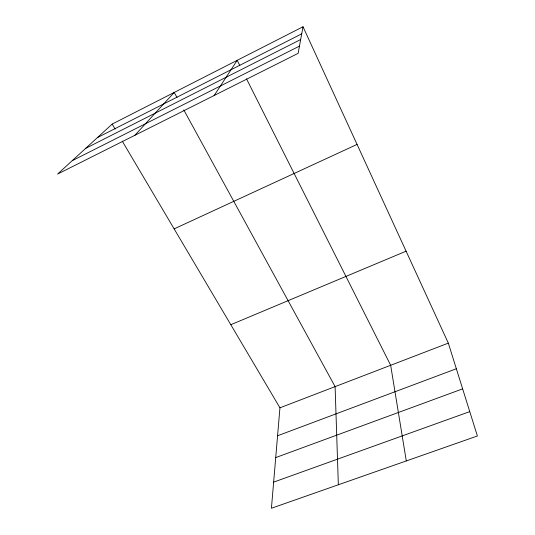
<?xml version="1.0" encoding="UTF-8"?>
<svg xmlns="http://www.w3.org/2000/svg" width="535" height="535" viewBox="0 0 535 535"><rect width="100%" height="100%" fill="white"/><g stroke="black" fill="none" stroke-linecap="round" stroke-linejoin="round"><path stroke-width="0.8" d="M122.254 141.133L279.945 407.81L271.426 508.25L477.394 435.992L448.33 343.136L303.017 26.75L112.169 124.087L57.606 174.062L298.122 53.36L303.017 26.75M214.167 95.491L237.186 60.321L239.794 65.497M134.853 135.295L174.229 92.435L177.018 97.537M97.43 137.589L301.713 33.845M85.694 148.335L300.663 39.543M72.232 160.667L299.453 46.13M174.142 228.88L357.059 144.417M230.806 324.712L406.098 251.183M279.945 407.81L448.33 343.136M277.571 435.771L456.348 368.755M275.726 457.579L462.641 388.865M273.646 482.122L469.763 411.616M112.169 124.087L115.112 129.055M183.799 109.929L335.104 386.624L338.347 484.777M246.481 78.792L390.664 365.285L406.292 460.936"/></g></svg>
